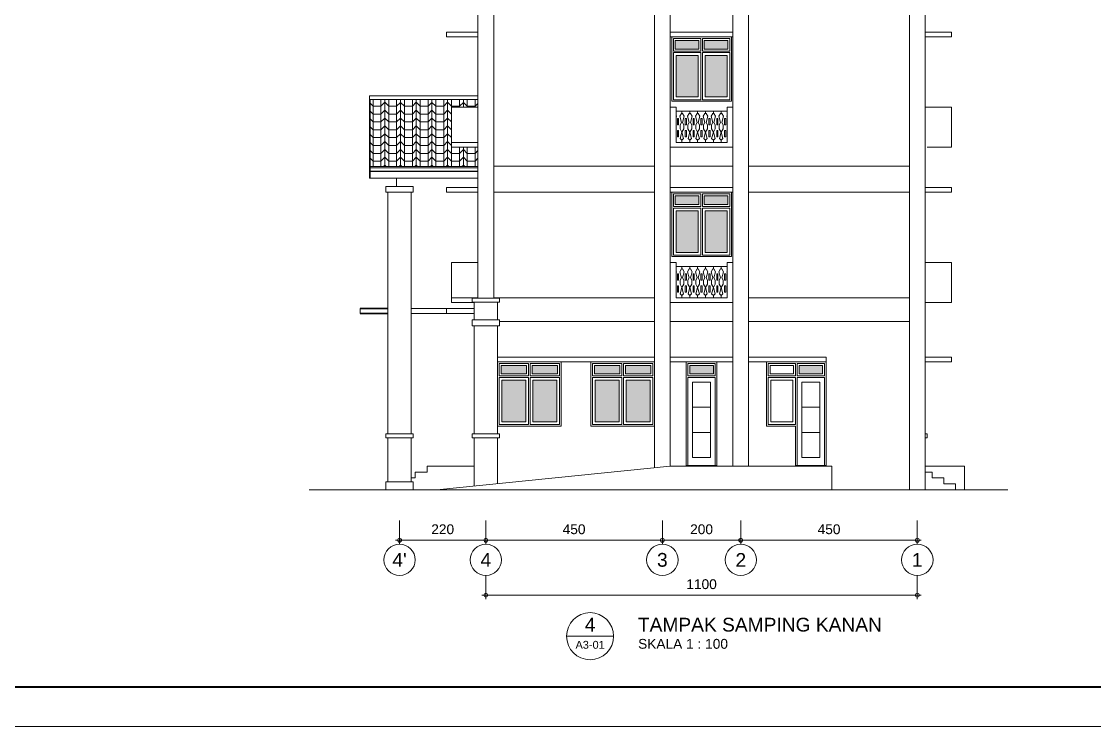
# Model space of a CAD drawing. Header units: millimetres. Extents: x -11 to 1625, y -267 to 180.
# Drawn here: x 1288.37 to 1315.73, y 118 to 135.97 of the extents above; entities that cross this region are included whole.
import ezdxf
from ezdxf.enums import TextEntityAlignment as Align

# ---------------------------------------------------------------- set-up
doc = ezdxf.new("R2010")
doc.units = ezdxf.units.MM
for name, color, linetype, lineweight in [('ars', 11, 'Continuous', 5), ('blk', 1, 'Continuous', 30), ('GRS KOP', 1, 'Continuous', 35), ('kap', 71, 'Continuous', 15), ('kop', 7, 'Continuous', 20), ('kus', 63, 'Continuous', 15), ('lan', 7, 'Continuous', 15), ('not', 7, 'Continuous', 20), ('sol kaca', 9, 'Continuous', 0), ('tem', 5, 'Continuous', 20), ('u', 6, 'Continuous', 20)]:
    doc.layers.add(name, color=color, linetype=linetype, lineweight=lineweight)
doc.styles.add('BARU', font='complex.shx')
doc.styles.add('S', font='SIMPLEX', dxfattribs={"width": 1.1})
doc.styles.get("Standard").update_dxf_attribs({"font": 'ARIALUNI.TTF'})
doc.dimstyles.new('SK100', dxfattribs={"dimtxt": 0.25, "dimasz": 0.1, "dimexe": 0.1, "dimexo": 0, "dimgap": 0.15, "dimtad": 1, "dimdec": 0, "dimlfac": 100, "dimzin": 12, "dimdsep": 46, "dimtxsty": 'Standard', "dimblk": 'BULAT', "dimcen": 0.1, "dimclrd": 256, "dimclre": 256, "dimclrt": 256, "dimadec": 0, "dimazin": 3, "dimtfac": 1, "dimtdec": 0, "dimtofl": 0, "dimtmove": 0, "dimatfit": 3, "dimldrblk": 'BULAT', "dimfxl": 0, "dimtolj": 1, "dimtzin": 0, "dimlwd": -1, "dimlwe": -1, "dimarcsym": 0})

# ---------------------------------------------------------------- blocks, each defined once
blk = doc.blocks.new('BULAT')
for p, q in [((-1, 0), (1, 0)), ((0, -1), (0, 1))]:
    blk.add_line(p, q)
blk.add_circle((0, 0), 0.5)
blk = doc.blocks.new('*D63')
at = {"layer": 'Defpoints', "color": 0, "ltscale": 0.15}
for p in [(1304.713, 123.249), (1306.713, 123.249), (1304.713, 122.749)]:
    blk.add_point(p, dxfattribs=at)
at = {"layer": 'u', "ltscale": 0.15}
for p, q in [((1304.713, 123.249), (1304.713, 122.649)), ((1306.713, 123.249), (1306.713, 122.649)), ((1306.613, 122.749), (1304.813, 122.749))]:
    blk.add_line(p, q, dxfattribs=at)
at = {"layer": 'u', "ltscale": 0.15, "xscale": 0.1, "yscale": 0.1, "zscale": 0.1, "rotation": 180}
blk.add_blockref('BULAT', (1304.713, 122.749), dxfattribs=at)
at = {"layer": 'u', "ltscale": 0.15, "xscale": 0.1, "yscale": 0.1, "zscale": 0.1}
blk.add_blockref('BULAT', (1306.713, 122.749), dxfattribs=at)
at = {"layer": 'u', "ltscale": 0.15, "insert": (1305.713, 123.027), "char_height": 0.25, "attachment_point": 5}
blk.add_mtext('\\A1;200', dxfattribs=at)
blk = doc.blocks.new('*D64')
at = {"layer": 'Defpoints', "color": 0, "ltscale": 0.15}
for p in [(1306.713, 123.249), (1311.213, 123.249), (1306.713, 122.749)]:
    blk.add_point(p, dxfattribs=at)
at = {"layer": 'u', "ltscale": 0.15}
for p, q in [((1306.713, 123.249), (1306.713, 122.649)), ((1311.213, 123.249), (1311.213, 122.649)), ((1311.113, 122.749), (1306.813, 122.749))]:
    blk.add_line(p, q, dxfattribs=at)
at = {"layer": 'u', "ltscale": 0.15, "xscale": 0.1, "yscale": 0.1, "zscale": 0.1, "rotation": 180}
blk.add_blockref('BULAT', (1306.713, 122.749), dxfattribs=at)
at = {"layer": 'u', "ltscale": 0.15, "xscale": 0.1, "yscale": 0.1, "zscale": 0.1}
blk.add_blockref('BULAT', (1311.213, 122.749), dxfattribs=at)
at = {"layer": 'u', "ltscale": 0.15, "insert": (1308.963, 123.027), "char_height": 0.25, "attachment_point": 5}
blk.add_mtext('\\A1;450', dxfattribs=at)
blk = doc.blocks.new('*D65')
at = {"layer": 'Defpoints', "color": 0, "ltscale": 0.15}
for p in [(1300.213, 123.249), (1304.713, 123.249), (1300.213, 122.749)]:
    blk.add_point(p, dxfattribs=at)
at = {"layer": 'u', "ltscale": 0.15}
for p, q in [((1300.213, 123.249), (1300.213, 122.649)), ((1304.713, 123.249), (1304.713, 122.649)), ((1304.613, 122.749), (1300.313, 122.749))]:
    blk.add_line(p, q, dxfattribs=at)
at = {"layer": 'u', "ltscale": 0.15, "xscale": 0.1, "yscale": 0.1, "zscale": 0.1, "rotation": 180}
blk.add_blockref('BULAT', (1300.213, 122.749), dxfattribs=at)
at = {"layer": 'u', "ltscale": 0.15, "xscale": 0.1, "yscale": 0.1, "zscale": 0.1}
blk.add_blockref('BULAT', (1304.713, 122.749), dxfattribs=at)
at = {"layer": 'u', "ltscale": 0.15, "insert": (1302.463, 123.027), "char_height": 0.25, "attachment_point": 5}
blk.add_mtext('\\A1;450', dxfattribs=at)
blk = doc.blocks.new('*D66')
at = {"layer": 'Defpoints', "color": 0, "ltscale": 0.15}
for p in [(1300.213, 121.849), (1311.213, 121.849), (1300.213, 121.349)]:
    blk.add_point(p, dxfattribs=at)
at = {"layer": 'u', "ltscale": 0.15}
for p, q in [((1300.213, 121.849), (1300.213, 121.249)), ((1311.213, 121.849), (1311.213, 121.249)), ((1311.113, 121.349), (1300.313, 121.349))]:
    blk.add_line(p, q, dxfattribs=at)
at = {"layer": 'u', "ltscale": 0.15, "xscale": 0.1, "yscale": 0.1, "zscale": 0.1, "rotation": 180}
blk.add_blockref('BULAT', (1300.213, 121.349), dxfattribs=at)
at = {"layer": 'u', "ltscale": 0.15, "xscale": 0.1, "yscale": 0.1, "zscale": 0.1}
blk.add_blockref('BULAT', (1311.213, 121.349), dxfattribs=at)
at = {"layer": 'u', "ltscale": 0.15, "insert": (1305.713, 121.627), "char_height": 0.25, "attachment_point": 5}
blk.add_mtext('\\A1;1100', dxfattribs=at)
blk = doc.blocks.new('Ndtpd')
blk.add_line((0.747, 0), (-0.747, 0))
blk.add_circle((0, 0), 0.747)
at = {"flags": 4}
for tag, height, p in [('NO', 0.5, (0, 0.148)), ('NOLBR', 0.3, (0, -0.398))]:
    blk.add_attdef(tag, text='', height=height, dxfattribs=at).set_placement(p, align=Align.CENTER)
for tag, p, height in [('NDTPD', (1.516, 0.148), 0.5), ('SKALA', (1.523, -0.398), 0.3)]:
    blk.add_attdef(tag, p, '', height=height, dxfattribs=at)
blk = doc.blocks.new('NAV')
blk.add_circle((0, -0.4), 0.4)
at = {"style": 'S', "width": 0.75, "flags": 4}
blk.add_attdef('AV', text='', height=0.3, dxfattribs=at).set_placement((0, -0.4), align=Align.MIDDLE)
blk = doc.blocks.new('*D67')
at = {"layer": 'Defpoints', "color": 0, "ltscale": 0.15}
for p in [(1298.013, 123.249), (1300.213, 123.249), (1298.013, 122.749)]:
    blk.add_point(p, dxfattribs=at)
at = {"layer": 'u', "ltscale": 0.15}
for p, q in [((1298.013, 123.249), (1298.013, 122.649)), ((1300.213, 123.249), (1300.213, 122.649)), ((1300.113, 122.749), (1298.113, 122.749))]:
    blk.add_line(p, q, dxfattribs=at)
at = {"layer": 'u', "ltscale": 0.15, "xscale": 0.1, "yscale": 0.1, "zscale": 0.1, "rotation": 180}
blk.add_blockref('BULAT', (1298.013, 122.749), dxfattribs=at)
at = {"layer": 'u', "ltscale": 0.15, "xscale": 0.1, "yscale": 0.1, "zscale": 0.1}
blk.add_blockref('BULAT', (1300.213, 122.749), dxfattribs=at)
at = {"layer": 'u', "ltscale": 0.15, "insert": (1299.113, 123.027), "char_height": 0.25, "attachment_point": 5}
blk.add_mtext('\\A1;220', dxfattribs=at)
blk = doc.blocks.new('kop')
at = {"layer": 'GRS KOP'}
blk.add_lwpolyline([(1, 54), (83, 54), (83, 1), (1, 1)], close=True, dxfattribs=at)
at = {"layer": 'kop', "color": 7}
blk.add_line((0, 0), (84, 0), dxfattribs=at)
at = {"layer": 'kop', "style": 'BARU', "flags": 4}
for p, height in [((73.8, 5.4), 0.35), ((80.303, 5.382), 0.25), ((73.8, 4.9), 0.35), ((80.303, 4.882), 0.25), ((73.8, 4.4), 0.35), ((80.303, 4.382), 0.25)]:
    blk.add_attdef('-', p, '', height=height, dxfattribs=at)
at = {"layer": 'kop', "flags": 4}
for tag, p in [('AR-00', (78.057, 2.648)), ('00', (81.238, 2.647))]:
    blk.add_attdef(tag, text='', height=0.35, dxfattribs=at).set_placement(p, align=Align.MIDDLE)

msp = doc.modelspace()

# ---------------------------------------------------------------- hatches: boundary and pattern name
at = {"layer": 'ars'}
h = msp.add_hatch(dxfattribs=at)
h.set_pattern_fill('PLENTONG', color=256, scale=0.1)
h.set_pattern_definition([(90, (1254.3393, 73.21013), (-0.4, 2e-17), []), (90, (1254.4393, 73.21013), (-0.4, 2e-17), []), (90, (1254.5393, 73.21013), (-0.4, 2e-17), []), (45, (1254.33931, 73.21013), (1e-17, 0.2), [0.1414214, -0.4242641]), (135, (1254.53931, 73.21013), (-1e-17, -0.2), [0.1414214, -0.4242641]), (0, (1254.5393, 73.21013), (0, 0.2), [0.2, -0.2])])
h.paths.add_polyline_path([(1299.3382086, 133.7865705), (1300.0132086, 133.7865705), (1300.0132086, 133.9789388), (1297.2632086, 133.9789388), (1297.2632086, 132.2759261), (1300.0132086, 132.2759261), (1300.0132086, 132.7665705), (1299.3382086, 132.7665705)])
at = {"layer": 'sol kaca'}
h = msp.add_hatch(color=256, dxfattribs=at)
h.dxf.hatch_style = 1
h.paths.add_polyline_path([(1306.3632086, 135.1065705), (1306.3632086, 134.0465705), (1305.8032086, 134.0465705), (1305.8032086, 135.1065705)])
h.paths.add_polyline_path([(1306.3832086, 135.4865705), (1306.3832086, 135.2665705), (1305.7832086, 135.2665705), (1305.7832086, 135.4865705)])
h.paths.add_polyline_path([(1305.0432086, 135.2665705), (1305.0432086, 135.4865705), (1305.6432086, 135.4865705), (1305.6432086, 135.2665705)])
h.paths.add_polyline_path([(1305.0632086, 134.0465705), (1305.0632086, 135.1065705), (1305.6232086, 135.1065705), (1305.6232086, 134.0465705)])
h = msp.add_hatch(color=256, dxfattribs=at)
h.dxf.hatch_style = 1
h.paths.add_polyline_path([(1306.3632086, 131.1465705), (1306.3632086, 130.0865705), (1305.8032086, 130.0865705), (1305.8032086, 131.1465705)])
h.paths.add_polyline_path([(1306.3832086, 131.5265705), (1306.3832086, 131.3065705), (1305.7832086, 131.3065705), (1305.7832086, 131.5265705)])
h.paths.add_polyline_path([(1305.0432086, 131.3065705), (1305.0432086, 131.5265705), (1305.6432086, 131.5265705), (1305.6432086, 131.3065705)])
h.paths.add_polyline_path([(1305.0632086, 130.0865705), (1305.0632086, 131.1465705), (1305.6232086, 131.1465705), (1305.6232086, 130.0865705)])
h = msp.add_hatch(color=256, dxfattribs=at)
h.dxf.hatch_style = 1
h.paths.add_polyline_path([(1301.2532086, 127.2065705), (1300.6032086, 127.2065705), (1300.6032086, 126.9865705), (1301.2532086, 126.9865705)])
h.paths.add_polyline_path([(1302.0432086, 127.2065705), (1301.3932086, 127.2065705), (1301.3932086, 126.9865705), (1302.0432086, 126.9865705)])
h.paths.add_polyline_path([(1302.0232086, 126.8265705), (1301.4132086, 126.8265705), (1301.4132086, 125.7665705), (1302.0232086, 125.7665705)])
h.paths.add_polyline_path([(1301.2332086, 126.8265705), (1300.6232086, 126.8265705), (1300.6232086, 125.7665705), (1301.2332086, 125.7665705)])
h = msp.add_hatch(color=256, dxfattribs=at)
h.dxf.hatch_style = 1
h.paths.add_polyline_path([(1303.7732086, 127.2065705), (1304.4232086, 127.2065705), (1304.4232086, 126.9865705), (1303.7732086, 126.9865705)])
h.paths.add_polyline_path([(1302.9832086, 127.2065705), (1303.6332086, 127.2065705), (1303.6332086, 126.9865705), (1302.9832086, 126.9865705)])
h.paths.add_polyline_path([(1303.0032086, 126.8265705), (1303.6132086, 126.8265705), (1303.6132086, 125.7665705), (1303.0032086, 125.7665705)])
h.paths.add_polyline_path([(1303.7932086, 126.8265705), (1304.4032086, 126.8265705), (1304.4032086, 125.7665705), (1303.7932086, 125.7665705)])
h = msp.add_hatch(color=256, dxfattribs=at)
h.dxf.hatch_style = 1
h.paths.add_polyline_path([(1305.4132086, 127.2065705), (1306.0132086, 127.2065705), (1306.0132086, 126.9865705), (1305.4132086, 126.9865705)])
h = msp.add_hatch(color=256, dxfattribs=at)
h.dxf.hatch_style = 1
h.paths.add_polyline_path([(1308.1982086, 127.2065705), (1308.7982086, 127.2065705), (1308.7982086, 126.9865705), (1308.1982086, 126.9865705)])

# ---------------------------------------------------------------- linework, layer by layer
at = {"layer": 'ars'}
for p, q in [((1300.0132086, 132.1495086), (1297.2632086, 132.1495086)), ((1300.0132086, 132.1471304), (1297.2632086, 132.1471304)), ((1300.5632086, 128.9165705), (1299.8632086, 128.9165705)), ((1299.8632086, 128.9165705), (1299.8632086, 128.8165705)), ((1300.5632086, 128.9165705), (1300.5632086, 128.8165705)), ((1300.5632086, 128.8165705), (1299.8632086, 128.8165705))]:
    msp.add_line(p, q, dxfattribs=at)
for points in [[(1305.0632086, 133.6865705), (1305.2132086, 133.6865705), (1305.2132086, 133.6265705), (1305.1982086, 133.6265705), (1305.1562295, 133.5538605), (1305.1982086, 133.3971923), (1305.1632086, 133.3365705), (1305.1632086, 133.2365705), (1305.2132086, 133.149968), (1305.1702256, 132.9895535), (1305.2132086, 132.9465705), (1305.2132086, 132.8865705), (1305.0632086, 132.8865705)], [(1305.0632086, 133.5278141), (1305.0701877, 133.5538605), (1305.0632086, 133.5659487)], [(1306.3632086, 132.8865705), (1306.2132086, 132.8865705), (1306.2132086, 132.9465705), (1306.2561915, 132.9895535), (1306.2132086, 133.149968), (1306.2632086, 133.2365705), (1306.2632086, 133.3365705), (1306.2282086, 133.3971923), (1306.2701877, 133.5538605), (1306.2282086, 133.6265705), (1306.2132086, 133.6265705), (1306.2132086, 133.6865705), (1306.3632086, 133.6865705)], [(1306.3632086, 133.5659487), (1306.3562295, 133.5538605), (1306.3632086, 133.5278141)], [(1305.0632086, 133.2365705), (1305.0632086, 133.3365705)], [(1306.3632086, 133.3365705), (1306.3632086, 133.2365705)], [(1305.0632086, 129.7265705), (1305.2132086, 129.7265705), (1305.2132086, 129.6665705), (1305.1982086, 129.6665705), (1305.1562295, 129.5938605), (1305.1982086, 129.4371923), (1305.1632086, 129.3765705), (1305.1632086, 129.2765705), (1305.2132086, 129.189968), (1305.1702256, 129.0295535), (1305.2132086, 128.9865705), (1305.2132086, 128.9265705), (1305.0632086, 128.9265705)], [(1306.3632086, 128.9265705), (1306.2132086, 128.9265705), (1306.2132086, 128.9865705), (1306.2561915, 129.0295535), (1306.2132086, 129.189968), (1306.2632086, 129.2765705), (1306.2632086, 129.3765705), (1306.2282086, 129.4371923), (1306.2701877, 129.5938605), (1306.2282086, 129.6665705), (1306.2132086, 129.6665705), (1306.2132086, 129.7265705), (1306.3632086, 129.7265705)], [(1305.0632086, 129.5678141), (1305.0701877, 129.5938605), (1305.0632086, 129.6059487)], [(1306.3632086, 129.6059487), (1306.3562295, 129.5938605), (1306.3632086, 129.5678141)], [(1305.0632086, 129.2765705), (1305.0632086, 129.3765705)], [(1306.3632086, 129.3765705), (1306.3632086, 129.2765705)]]:
    msp.add_lwpolyline(points, dxfattribs=at)
for points in [[(1305.2132086, 133.6865705), (1305.4132086, 133.6865705), (1305.4132086, 133.6265705), (1305.3982086, 133.6265705), (1305.3562295, 133.5538605), (1305.3982086, 133.3971923), (1305.3632086, 133.3365705), (1305.3632086, 133.2365705), (1305.4132086, 133.149968), (1305.3702256, 132.9895535), (1305.4132086, 132.9465705), (1305.4132086, 132.8865705), (1305.2132086, 132.8865705), (1305.2132086, 132.9465705), (1305.2561915, 132.9895535), (1305.2132086, 133.149968), (1305.2632086, 133.2365705), (1305.2632086, 133.3365705), (1305.2282086, 133.3971923), (1305.2701877, 133.5538605), (1305.2282086, 133.6265705), (1305.2132086, 133.6265705)], [(1305.4132086, 133.6865705), (1305.6132086, 133.6865705), (1305.6132086, 133.6265705), (1305.5982086, 133.6265705), (1305.5562295, 133.5538605), (1305.5982086, 133.3971923), (1305.5632086, 133.3365705), (1305.5632086, 133.2365705), (1305.6132086, 133.149968), (1305.5702256, 132.9895535), (1305.6132086, 132.9465705), (1305.6132086, 132.8865705), (1305.4132086, 132.8865705), (1305.4132086, 132.9465705), (1305.4561915, 132.9895535), (1305.4132086, 133.149968), (1305.4632086, 133.2365705), (1305.4632086, 133.3365705), (1305.4282086, 133.3971923), (1305.4701877, 133.5538605), (1305.4282086, 133.6265705), (1305.4132086, 133.6265705)], [(1305.6132086, 133.6865705), (1305.8132086, 133.6865705), (1305.8132086, 133.6265705), (1305.7982086, 133.6265705), (1305.7562295, 133.5538605), (1305.7982086, 133.3971923), (1305.7632086, 133.3365705), (1305.7632086, 133.2365705), (1305.8132086, 133.149968), (1305.7702256, 132.9895535), (1305.8132086, 132.9465705), (1305.8132086, 132.8865705), (1305.6132086, 132.8865705), (1305.6132086, 132.9465705), (1305.6561915, 132.9895535), (1305.6132086, 133.149968), (1305.6632086, 133.2365705), (1305.6632086, 133.3365705), (1305.6282086, 133.3971923), (1305.6701877, 133.5538605), (1305.6282086, 133.6265705), (1305.6132086, 133.6265705)], [(1305.8132086, 133.6865705), (1306.0132086, 133.6865705), (1306.0132086, 133.6265705), (1305.9982086, 133.6265705), (1305.9562295, 133.5538605), (1305.9982086, 133.3971923), (1305.9632086, 133.3365705), (1305.9632086, 133.2365705), (1306.0132086, 133.149968), (1305.9702256, 132.9895535), (1306.0132086, 132.9465705), (1306.0132086, 132.8865705), (1305.8132086, 132.8865705), (1305.8132086, 132.9465705), (1305.8561915, 132.9895535), (1305.8132086, 133.149968), (1305.8632086, 133.2365705), (1305.8632086, 133.3365705), (1305.8282086, 133.3971923), (1305.8701877, 133.5538605), (1305.8282086, 133.6265705), (1305.8132086, 133.6265705)], [(1306.0132086, 133.6865705), (1306.2132086, 133.6865705), (1306.2132086, 133.6265705), (1306.1982086, 133.6265705), (1306.1562295, 133.5538605), (1306.1982086, 133.3971923), (1306.1632086, 133.3365705), (1306.1632086, 133.2365705), (1306.2132086, 133.149968), (1306.1702256, 132.9895535), (1306.2132086, 132.9465705), (1306.2132086, 132.8865705), (1306.0132086, 132.8865705), (1306.0132086, 132.9465705), (1306.0561915, 132.9895535), (1306.0132086, 133.149968), (1306.0632086, 133.2365705), (1306.0632086, 133.3365705), (1306.0282086, 133.3971923), (1306.0701877, 133.5538605), (1306.0282086, 133.6265705), (1306.0132086, 133.6265705)], [(1305.1282086, 133.3365705), (1305.0982086, 133.3365705), (1305.0982086, 133.4965705), (1305.1282086, 133.4965705)], [(1305.3282086, 133.3365705), (1305.2982086, 133.3365705), (1305.2982086, 133.4965705), (1305.3282086, 133.4965705)], [(1305.5282086, 133.3365705), (1305.4982086, 133.3365705), (1305.4982086, 133.4965705), (1305.5282086, 133.4965705)], [(1305.7282086, 133.3365705), (1305.6982086, 133.3365705), (1305.6982086, 133.4965705), (1305.7282086, 133.4965705)], [(1305.9282086, 133.3365705), (1305.8982086, 133.3365705), (1305.8982086, 133.4965705), (1305.9282086, 133.4965705)], [(1306.1282086, 133.3365705), (1306.0982086, 133.3365705), (1306.0982086, 133.4965705), (1306.1282086, 133.4965705)], [(1306.3282086, 133.3365705), (1306.2982086, 133.3365705), (1306.2982086, 133.4965705), (1306.3282086, 133.4965705)], [(1305.1282086, 133.0295535), (1305.0982086, 133.0295535), (1305.0982086, 133.1895535), (1305.1282086, 133.1895535)], [(1305.3282086, 133.0295535), (1305.2982086, 133.0295535), (1305.2982086, 133.1895535), (1305.3282086, 133.1895535)], [(1305.5282086, 133.0295535), (1305.4982086, 133.0295535), (1305.4982086, 133.1895535), (1305.5282086, 133.1895535)], [(1305.7282086, 133.0295535), (1305.6982086, 133.0295535), (1305.6982086, 133.1895535), (1305.7282086, 133.1895535)], [(1305.9282086, 133.0295535), (1305.8982086, 133.0295535), (1305.8982086, 133.1895535), (1305.9282086, 133.1895535)], [(1306.1282086, 133.0295535), (1306.0982086, 133.0295535), (1306.0982086, 133.1895535), (1306.1282086, 133.1895535)], [(1306.3282086, 133.0295535), (1306.2982086, 133.0295535), (1306.2982086, 133.1895535), (1306.3282086, 133.1895535)], [(1305.2132086, 129.7265705), (1305.4132086, 129.7265705), (1305.4132086, 129.6665705), (1305.3982086, 129.6665705), (1305.3562295, 129.5938605), (1305.3982086, 129.4371923), (1305.3632086, 129.3765705), (1305.3632086, 129.2765705), (1305.4132086, 129.189968), (1305.3702256, 129.0295535), (1305.4132086, 128.9865705), (1305.4132086, 128.9265705), (1305.2132086, 128.9265705), (1305.2132086, 128.9865705), (1305.2561915, 129.0295535), (1305.2132086, 129.189968), (1305.2632086, 129.2765705), (1305.2632086, 129.3765705), (1305.2282086, 129.4371923), (1305.2701877, 129.5938605), (1305.2282086, 129.6665705), (1305.2132086, 129.6665705)], [(1305.4132086, 129.7265705), (1305.6132086, 129.7265705), (1305.6132086, 129.6665705), (1305.5982086, 129.6665705), (1305.5562295, 129.5938605), (1305.5982086, 129.4371923), (1305.5632086, 129.3765705), (1305.5632086, 129.2765705), (1305.6132086, 129.189968), (1305.5702256, 129.0295535), (1305.6132086, 128.9865705), (1305.6132086, 128.9265705), (1305.4132086, 128.9265705), (1305.4132086, 128.9865705), (1305.4561915, 129.0295535), (1305.4132086, 129.189968), (1305.4632086, 129.2765705), (1305.4632086, 129.3765705), (1305.4282086, 129.4371923), (1305.4701877, 129.5938605), (1305.4282086, 129.6665705), (1305.4132086, 129.6665705)], [(1305.6132086, 129.7265705), (1305.8132086, 129.7265705), (1305.8132086, 129.6665705), (1305.7982086, 129.6665705), (1305.7562295, 129.5938605), (1305.7982086, 129.4371923), (1305.7632086, 129.3765705), (1305.7632086, 129.2765705), (1305.8132086, 129.189968), (1305.7702256, 129.0295535), (1305.8132086, 128.9865705), (1305.8132086, 128.9265705), (1305.6132086, 128.9265705), (1305.6132086, 128.9865705), (1305.6561915, 129.0295535), (1305.6132086, 129.189968), (1305.6632086, 129.2765705), (1305.6632086, 129.3765705), (1305.6282086, 129.4371923), (1305.6701877, 129.5938605), (1305.6282086, 129.6665705), (1305.6132086, 129.6665705)], [(1305.8132086, 129.7265705), (1306.0132086, 129.7265705), (1306.0132086, 129.6665705), (1305.9982086, 129.6665705), (1305.9562295, 129.5938605), (1305.9982086, 129.4371923), (1305.9632086, 129.3765705), (1305.9632086, 129.2765705), (1306.0132086, 129.189968), (1305.9702256, 129.0295535), (1306.0132086, 128.9865705), (1306.0132086, 128.9265705), (1305.8132086, 128.9265705), (1305.8132086, 128.9865705), (1305.8561915, 129.0295535), (1305.8132086, 129.189968), (1305.8632086, 129.2765705), (1305.8632086, 129.3765705), (1305.8282086, 129.4371923), (1305.8701877, 129.5938605), (1305.8282086, 129.6665705), (1305.8132086, 129.6665705)], [(1306.0132086, 129.7265705), (1306.2132086, 129.7265705), (1306.2132086, 129.6665705), (1306.1982086, 129.6665705), (1306.1562295, 129.5938605), (1306.1982086, 129.4371923), (1306.1632086, 129.3765705), (1306.1632086, 129.2765705), (1306.2132086, 129.189968), (1306.1702256, 129.0295535), (1306.2132086, 128.9865705), (1306.2132086, 128.9265705), (1306.0132086, 128.9265705), (1306.0132086, 128.9865705), (1306.0561915, 129.0295535), (1306.0132086, 129.189968), (1306.0632086, 129.2765705), (1306.0632086, 129.3765705), (1306.0282086, 129.4371923), (1306.0701877, 129.5938605), (1306.0282086, 129.6665705), (1306.0132086, 129.6665705)], [(1305.1282086, 129.3765705), (1305.0982086, 129.3765705), (1305.0982086, 129.5365705), (1305.1282086, 129.5365705)], [(1305.3282086, 129.3765705), (1305.2982086, 129.3765705), (1305.2982086, 129.5365705), (1305.3282086, 129.5365705)], [(1305.5282086, 129.3765705), (1305.4982086, 129.3765705), (1305.4982086, 129.5365705), (1305.5282086, 129.5365705)], [(1305.7282086, 129.3765705), (1305.6982086, 129.3765705), (1305.6982086, 129.5365705), (1305.7282086, 129.5365705)], [(1305.9282086, 129.3765705), (1305.8982086, 129.3765705), (1305.8982086, 129.5365705), (1305.9282086, 129.5365705)], [(1306.1282086, 129.3765705), (1306.0982086, 129.3765705), (1306.0982086, 129.5365705), (1306.1282086, 129.5365705)], [(1306.3282086, 129.3765705), (1306.2982086, 129.3765705), (1306.2982086, 129.5365705), (1306.3282086, 129.5365705)], [(1305.1282086, 129.0695535), (1305.0982086, 129.0695535), (1305.0982086, 129.2295535), (1305.1282086, 129.2295535)], [(1305.3282086, 129.0695535), (1305.2982086, 129.0695535), (1305.2982086, 129.2295535), (1305.3282086, 129.2295535)], [(1305.5282086, 129.0695535), (1305.4982086, 129.0695535), (1305.4982086, 129.2295535), (1305.5282086, 129.2295535)], [(1305.7282086, 129.0695535), (1305.6982086, 129.0695535), (1305.6982086, 129.2295535), (1305.7282086, 129.2295535)], [(1305.9282086, 129.0695535), (1305.8982086, 129.0695535), (1305.8982086, 129.2295535), (1305.9282086, 129.2295535)], [(1306.1282086, 129.0695535), (1306.0982086, 129.0695535), (1306.0982086, 129.2295535), (1306.1282086, 129.2295535)], [(1306.3282086, 129.0695535), (1306.2982086, 129.0695535), (1306.2982086, 129.2295535), (1306.3282086, 129.2295535)]]:
    msp.add_lwpolyline(points, close=True, dxfattribs=at)
at = {"layer": 'blk'}
for p, q in [((1297.7132086, 128.6515705), (1297.0132086, 128.6515705)), ((1297.7132086, 128.5315705), (1297.0132086, 128.5315705))]:
    msp.add_line(p, q, dxfattribs=at)
at = {"layer": 'kap'}
for p, q in [((1297.2432086, 134.0789388), (1297.2432086, 131.9745952)), ((1300.0132086, 134.0789388), (1297.2432086, 134.0789388)), ((1300.0132086, 133.9789388), (1297.2432086, 133.9789388)), ((1297.2632086, 133.9789388), (1297.2632086, 131.9745952)), ((1300.0132086, 132.2759261), (1297.2632086, 132.2759261)), ((1300.0132086, 132.2404463), (1297.2632086, 132.2404463)), ((1300.0132086, 132.1579509), (1297.2632086, 132.1579509)), ((1300.0132086, 131.9745952), (1297.2432086, 131.9745952)), ((1305.3232086, 124.6565705), (1306.1032086, 124.6565705)), ((1308.1082086, 124.6565705), (1308.8882086, 124.6565705))]:
    msp.add_line(p, q, dxfattribs=at)
at = {"layer": 'kus'}
for p, q in [((1304.9532086, 133.9365705), (1304.9532086, 135.5765705)), ((1305.7332086, 135.2165705), (1305.7332086, 135.5365705)), ((1305.7332086, 135.5365705), (1306.4332086, 135.5365705)), ((1306.4332086, 135.2165705), (1306.4332086, 135.5365705)), ((1306.4732086, 133.9365705), (1306.4732086, 135.5765705)), ((1305.7332086, 135.2165705), (1306.4332086, 135.2165705)), ((1305.7332086, 133.9765705), (1305.7332086, 135.1765705)), ((1305.7332086, 135.1765705), (1306.4332086, 135.1765705)), ((1306.4332086, 133.9765705), (1306.4332086, 135.1765705)), ((1304.9532086, 133.9365705), (1306.4732086, 133.9365705)), ((1305.7332086, 133.9765705), (1306.4332086, 133.9765705)), ((1304.9532086, 129.9765705), (1304.9532086, 131.6165705)), ((1306.4732086, 129.9765705), (1306.4732086, 131.6165705)), ((1305.7332086, 131.2565705), (1305.7332086, 131.5765705)), ((1305.7332086, 131.5765705), (1306.4332086, 131.5765705)), ((1306.4332086, 131.2565705), (1306.4332086, 131.5765705)), ((1305.7332086, 131.2565705), (1306.4332086, 131.2565705)), ((1305.7332086, 130.0165705), (1305.7332086, 131.2165705)), ((1305.7332086, 131.2165705), (1306.4332086, 131.2165705)), ((1306.4332086, 130.0165705), (1306.4332086, 131.2165705)), ((1304.9532086, 129.9765705), (1306.4732086, 129.9765705)), ((1305.7332086, 130.0165705), (1306.4332086, 130.0165705)), ((1300.5132086, 125.6565705), (1300.5132086, 127.2965705)), ((1301.3432086, 126.9365705), (1301.3432086, 127.2565705)), ((1301.3432086, 127.2565705), (1302.0932086, 127.2565705)), ((1302.0932086, 126.9365705), (1302.0932086, 127.2565705)), ((1302.1332086, 125.6565705), (1302.1332086, 127.2965705)), ((1302.8932086, 125.6565705), (1302.8932086, 127.2965705)), ((1302.9332086, 126.9365705), (1302.9332086, 127.2565705)), ((1303.6832086, 127.2565705), (1302.9332086, 127.2565705)), ((1303.6832086, 126.9365705), (1303.6832086, 127.2565705)), ((1304.5132086, 125.6565705), (1304.5132086, 127.2965705)), ((1305.3232086, 127.2965705), (1305.3232086, 124.6565705)), ((1306.1032086, 127.2965705), (1305.3232086, 127.2965705)), ((1306.1032086, 127.2965705), (1306.1032086, 124.6565705)), ((1307.3682086, 125.6565705), (1307.3682086, 127.2965705)), ((1307.4082086, 126.9365705), (1307.4082086, 127.2565705)), ((1308.1082086, 127.2565705), (1307.4082086, 127.2565705)), ((1308.8882086, 127.2965705), (1308.1082086, 127.2965705)), ((1308.1082086, 126.9365705), (1308.1082086, 127.2565705)), ((1308.8882086, 127.2965705), (1308.8882086, 124.6565705)), ((1301.3432086, 126.9365705), (1302.0932086, 126.9365705)), ((1301.3432086, 125.6965705), (1301.3432086, 126.8965705)), ((1301.3432086, 126.8965705), (1302.0932086, 126.8965705)), ((1302.0932086, 125.6965705), (1302.0932086, 126.8965705)), ((1303.6832086, 126.9365705), (1302.9332086, 126.9365705)), ((1302.9332086, 125.6965705), (1302.9332086, 126.8965705)), ((1303.6832086, 126.8965705), (1302.9332086, 126.8965705)), ((1303.6832086, 125.6965705), (1303.6832086, 126.8965705)), ((1305.3632086, 126.8965705), (1305.3632086, 124.6565705)), ((1306.0632086, 126.8965705), (1305.3632086, 126.8965705)), ((1305.4832086, 126.7765705), (1305.4832086, 124.8565705)), ((1305.9432086, 126.7765705), (1305.4832086, 126.7765705)), ((1305.9432086, 126.7765705), (1305.9432086, 124.8565705)), ((1306.0632086, 126.8965705), (1306.0632086, 124.6565705)), ((1308.1082086, 126.9365705), (1307.4082086, 126.9365705)), ((1307.4082086, 125.6965705), (1307.4082086, 126.8965705)), ((1308.1082086, 126.8965705), (1307.4082086, 126.8965705)), ((1308.1082086, 125.6965705), (1308.1082086, 126.8965705)), ((1308.1482086, 126.8965705), (1308.1482086, 124.6565705)), ((1308.8482086, 126.8965705), (1308.1482086, 126.8965705)), ((1308.2682086, 126.7765705), (1308.2682086, 124.8565705)), ((1308.7282086, 126.7765705), (1308.2682086, 126.7765705)), ((1308.7282086, 126.7765705), (1308.7282086, 124.8565705)), ((1308.8482086, 126.8965705), (1308.8482086, 124.6565705)), ((1305.9432086, 126.1365705), (1305.4832086, 126.1365705)), ((1308.7282086, 126.1365705), (1308.2682086, 126.1365705)), ((1300.5132086, 125.6565705), (1302.1332086, 125.6565705)), ((1301.3432086, 125.6965705), (1302.0932086, 125.6965705)), ((1304.5132086, 125.6565705), (1302.8932086, 125.6565705)), ((1303.6832086, 125.6965705), (1302.9332086, 125.6965705)), ((1307.3682086, 125.6565705), (1308.1082086, 125.6565705)), ((1308.1082086, 125.6965705), (1307.4082086, 125.6965705)), ((1308.1082086, 125.6565705), (1308.1082086, 124.6565705)), ((1305.9432086, 125.4965705), (1305.4832086, 125.4965705)), ((1308.7282086, 125.4965705), (1308.2682086, 125.4965705)), ((1305.9432086, 124.8565705), (1305.4832086, 124.8565705)), ((1308.7282086, 124.8565705), (1308.2682086, 124.8565705))]:
    msp.add_line(p, q, dxfattribs=at)
for points in [[(1304.9932086, 135.5365705), (1304.9932086, 135.2165705), (1305.6932086, 135.2165705), (1305.6932086, 135.5365705)], [(1305.0432086, 135.4865705), (1305.0432086, 135.2665705), (1305.6432086, 135.2665705), (1305.6432086, 135.4865705)], [(1305.7832086, 135.4865705), (1305.7832086, 135.2665705), (1306.3832086, 135.2665705), (1306.3832086, 135.4865705)], [(1304.9932086, 135.1765705), (1304.9932086, 133.9765705), (1305.6932086, 133.9765705), (1305.6932086, 135.1765705)], [(1305.0632086, 135.1065705), (1305.0632086, 134.0465705), (1305.6232086, 134.0465705), (1305.6232086, 135.1065705)], [(1305.8032086, 135.1065705), (1305.8032086, 134.0465705), (1306.3632086, 134.0465705), (1306.3632086, 135.1065705)], [(1304.9932086, 131.5765705), (1304.9932086, 131.2565705), (1305.6932086, 131.2565705), (1305.6932086, 131.5765705)], [(1305.0432086, 131.5265705), (1305.0432086, 131.3065705), (1305.6432086, 131.3065705), (1305.6432086, 131.5265705)], [(1305.7832086, 131.5265705), (1305.7832086, 131.3065705), (1306.3832086, 131.3065705), (1306.3832086, 131.5265705)], [(1304.9932086, 131.2165705), (1304.9932086, 130.0165705), (1305.6932086, 130.0165705), (1305.6932086, 131.2165705)], [(1305.0632086, 131.1465705), (1305.0632086, 130.0865705), (1305.6232086, 130.0865705), (1305.6232086, 131.1465705)], [(1305.8032086, 131.1465705), (1305.8032086, 130.0865705), (1306.3632086, 130.0865705), (1306.3632086, 131.1465705)], [(1300.5532086, 127.2565705), (1300.5532086, 126.9365705), (1301.3032086, 126.9365705), (1301.3032086, 127.2565705)], [(1304.4732086, 127.2565705), (1304.4732086, 126.9365705), (1303.7232086, 126.9365705), (1303.7232086, 127.2565705)], [(1306.0632086, 127.2565705), (1306.0632086, 126.9365705), (1305.3632086, 126.9365705), (1305.3632086, 127.2565705)], [(1308.8482086, 127.2565705), (1308.8482086, 126.9365705), (1308.1482086, 126.9365705), (1308.1482086, 127.2565705)], [(1300.6032086, 127.2065705), (1300.6032086, 126.9865705), (1301.2532086, 126.9865705), (1301.2532086, 127.2065705)], [(1301.3932086, 127.2065705), (1301.3932086, 126.9865705), (1302.0432086, 126.9865705), (1302.0432086, 127.2065705)], [(1303.6332086, 127.2065705), (1303.6332086, 126.9865705), (1302.9832086, 126.9865705), (1302.9832086, 127.2065705)], [(1304.4232086, 127.2065705), (1304.4232086, 126.9865705), (1303.7732086, 126.9865705), (1303.7732086, 127.2065705)], [(1306.0132086, 127.2065705), (1306.0132086, 126.9865705), (1305.4132086, 126.9865705), (1305.4132086, 127.2065705)], [(1308.0582086, 127.2065705), (1308.0582086, 126.9865705), (1307.4582086, 126.9865705), (1307.4582086, 127.2065705)], [(1308.7982086, 127.2065705), (1308.7982086, 126.9865705), (1308.1982086, 126.9865705), (1308.1982086, 127.2065705)], [(1300.5532086, 126.8965705), (1300.5532086, 125.6965705), (1301.3032086, 125.6965705), (1301.3032086, 126.8965705)], [(1300.6232086, 126.8265705), (1300.6232086, 125.7665705), (1301.2332086, 125.7665705), (1301.2332086, 126.8265705)], [(1301.4132086, 126.8265705), (1301.4132086, 125.7665705), (1302.0232086, 125.7665705), (1302.0232086, 126.8265705)], [(1303.6132086, 126.8265705), (1303.6132086, 125.7665705), (1303.0032086, 125.7665705), (1303.0032086, 126.8265705)], [(1304.4732086, 126.8965705), (1304.4732086, 125.6965705), (1303.7232086, 125.6965705), (1303.7232086, 126.8965705)], [(1304.4032086, 126.8265705), (1304.4032086, 125.7665705), (1303.7932086, 125.7665705), (1303.7932086, 126.8265705)], [(1308.0382086, 126.8265705), (1308.0382086, 125.7665705), (1307.4782086, 125.7665705), (1307.4782086, 126.8265705)]]:
    msp.add_lwpolyline(points, close=True, dxfattribs=at)
at = {"layer": 'lan'}
for p, q in [((1299.2132086, 135.5765705), (1299.2132086, 135.6965705)), ((1299.2132086, 135.6965705), (1300.0132086, 135.6965705)), ((1306.5132086, 135.6965705), (1304.9132086, 135.6965705)), ((1312.0882086, 135.6965705), (1311.4132086, 135.6965705)), ((1300.0132086, 135.5765705), (1299.2132086, 135.5765705)), ((1306.5132086, 135.5765705), (1304.9132086, 135.5765705)), ((1312.0882086, 135.5765705), (1311.4132086, 135.5765705)), ((1300.0132086, 133.7865705), (1299.3382086, 133.7865705)), ((1299.3382086, 133.7865705), (1299.3382086, 132.7665705)), ((1311.4132086, 133.7865705), (1312.0882086, 133.7865705)), ((1312.0882086, 133.7865705), (1312.0882086, 132.7665705)), ((1300.0132086, 132.8865705), (1299.3382086, 132.8865705)), ((1300.0132086, 132.7665705), (1299.3382086, 132.7665705)), ((1311.4632086, 132.7665705), (1312.0882086, 132.7665705)), ((1300.4132086, 132.2865705), (1304.5132086, 132.2865705)), ((1304.9132086, 132.2865705), (1306.5132086, 132.2865705)), ((1306.9132086, 132.2865705), (1311.0132086, 132.2865705)), ((1297.6632086, 131.7665705), (1297.6632086, 131.6165705)), ((1297.6632086, 131.7665705), (1298.3632086, 131.7665705)), ((1297.6632086, 131.6165705), (1298.3632086, 131.6165705)), ((1298.3632086, 131.7665705), (1298.3632086, 131.6165705)), ((1299.2132086, 131.6165705), (1299.2132086, 131.7365705)), ((1299.2132086, 131.7365705), (1300.0132086, 131.7365705)), ((1300.0132086, 131.6165705), (1299.2132086, 131.6165705)), ((1300.4132086, 131.6165705), (1304.5132086, 131.6165705)), ((1306.5132086, 131.7365705), (1304.9132086, 131.7365705)), ((1306.5132086, 131.6165705), (1304.9132086, 131.6165705)), ((1306.9132086, 131.6165705), (1311.0132086, 131.6165705)), ((1312.0882086, 131.7365705), (1311.4132086, 131.7365705)), ((1312.0882086, 131.6165705), (1311.4132086, 131.6165705)), ((1300.0132086, 129.8265705), (1299.3382086, 129.8265705)), ((1299.3382086, 129.8265705), (1299.3382086, 128.8065705)), ((1311.4132086, 129.8265705), (1312.0882086, 129.8265705)), ((1312.0882086, 129.8265705), (1312.0882086, 128.8065705)), ((1300.0132086, 128.9265705), (1299.3382086, 128.9265705)), ((1300.4132086, 128.9265705), (1304.5132086, 128.9265705)), ((1306.9132086, 128.9265705), (1311.0132086, 128.9265705)), ((1297.0132086, 128.6515705), (1297.0132086, 128.5315705)), ((1297.7132086, 128.6515705), (1297.0132086, 128.6515705)), ((1299.9132086, 128.6515705), (1298.3132086, 128.6515705)), ((1299.2132086, 128.5315705), (1299.2132086, 128.6515705)), ((1299.9132086, 128.8065705), (1299.3382086, 128.8065705)), ((1311.4132086, 128.8065705), (1312.0882086, 128.8065705)), ((1297.7132086, 128.5315705), (1297.0132086, 128.5315705)), ((1299.9132086, 128.5315705), (1298.3132086, 128.5315705)), ((1300.5632086, 128.3265705), (1304.5132086, 128.3265705)), ((1304.9132086, 128.3265705), (1306.5132086, 128.3265705)), ((1304.9132086, 128.3265705), (1306.5132086, 128.3265705)), ((1306.9132086, 128.3265705), (1311.0132086, 128.3265705)), ((1300.5132086, 127.4165705), (1304.5132086, 127.4165705)), ((1300.5132086, 127.2965705), (1304.5132086, 127.2965705)), ((1306.5132086, 127.4165705), (1304.9132086, 127.4165705)), ((1306.5132086, 127.2965705), (1304.9132086, 127.2965705)), ((1308.8882086, 127.4165705), (1306.9132086, 127.4165705)), ((1308.8882086, 127.2965705), (1306.9132086, 127.2965705)), ((1308.8882086, 127.4165705), (1307.8132086, 127.4165705)), ((1308.8882086, 127.2965705), (1308.8882086, 127.4165705)), ((1312.0882086, 127.4165705), (1311.4132086, 127.4165705)), ((1312.0882086, 127.2965705), (1311.4132086, 127.2965705)), ((1311.4632086, 125.4565705), (1311.4132086, 125.4565705)), ((1311.4632086, 125.3565705), (1311.4132086, 125.3565705)), ((1311.4632086, 125.4565705), (1311.4632086, 125.3565705)), ((1298.4132086, 124.4865705), (1298.4132086, 124.3365705)), ((1298.7132086, 124.4865705), (1298.4132086, 124.4865705)), ((1299.9132086, 124.6365705), (1298.7132086, 124.6365705)), ((1298.7132086, 124.6365705), (1298.7132086, 124.4865705)), ((1298.9632086, 124.0365705), (1304.9132086, 124.6365705)), ((1304.9132086, 124.6365705), (1309.0382086, 124.6365705)), ((1309.0382086, 124.6365705), (1309.0382086, 124.0365705)), ((1311.4132086, 124.6365705), (1312.4132086, 124.6365705)), ((1311.4132086, 124.4865705), (1311.5882086, 124.4865705)), ((1311.5882086, 124.4865705), (1311.5882086, 124.3365705)), ((1298.4132086, 124.3365705), (1298.3132086, 124.3365705)), ((1311.5882086, 124.3365705), (1311.8882086, 124.3365705)), ((1311.8882086, 124.3365705), (1311.8882086, 124.1865705)), ((1313.5182165, 124.0365705), (1295.7082007, 124.0365705)), ((1311.8882086, 124.1865705), (1312.1882086, 124.1865705)), ((1312.1882086, 124.1865705), (1312.1882086, 124.0365705))]:
    msp.add_line(p, q, dxfattribs=at)
at = {"layer": 'sol kaca'}
for p, q in [((1312.0882086, 135.6965705), (1312.0882086, 135.5765705)), ((1312.0882086, 131.7365705), (1312.0882086, 131.6165705)), ((1312.0882086, 127.4165705), (1312.0882086, 127.2965705)), ((1312.4132086, 124.6365705), (1312.4132086, 124.0365705))]:
    msp.add_line(p, q, dxfattribs=at)
at = {"layer": 'tem'}
for p, q in [((1300.0132086, 140.6403478), (1300.0132086, 128.9165705)), ((1300.4132086, 140.6403478), (1300.4132086, 128.9165705)), ((1304.5132086, 140.6403478), (1304.5132086, 124.5962344)), ((1304.9132086, 140.6403478), (1304.9132086, 124.6365705)), ((1306.5132086, 140.6403478), (1306.5132086, 124.6365705)), ((1306.9132086, 140.6403478), (1306.9132086, 124.6365705)), ((1311.0132086, 140.6403478), (1311.0132086, 124.0365705)), ((1311.4132086, 140.6403478), (1311.4132086, 124.0365705)), ((1304.9132086, 133.7865705), (1305.0632086, 133.7865705)), ((1305.0632086, 133.7865705), (1305.0632086, 132.8865705)), ((1306.3632086, 133.7865705), (1306.3632086, 132.8865705)), ((1306.5132086, 133.7865705), (1306.3632086, 133.7865705)), ((1304.9132086, 132.7665705), (1306.5132086, 132.7665705)), ((1305.0632086, 132.8865705), (1306.3632086, 132.8865705)), ((1297.9382086, 131.9745952), (1297.9382086, 131.7665705)), ((1297.7132086, 131.6165705), (1297.7132086, 125.4565705)), ((1298.3132086, 131.6165705), (1298.3132086, 125.4565705)), ((1304.9132086, 129.8265705), (1305.0632086, 129.8265705)), ((1305.0632086, 129.8265705), (1305.0632086, 128.9265705)), ((1306.3632086, 129.8265705), (1306.3632086, 128.9265705)), ((1306.5132086, 129.8265705), (1306.3632086, 129.8265705)), ((1305.0632086, 128.9265705), (1306.3632086, 128.9265705)), ((1299.9132086, 128.8165705), (1299.9132086, 128.3665705)), ((1300.5132086, 128.8165705), (1300.5132086, 128.3665705)), ((1304.9132086, 128.8065705), (1306.5132086, 128.8065705)), ((1299.8632086, 128.3665705), (1299.8632086, 128.2165705)), ((1300.5632086, 128.3665705), (1299.8632086, 128.3665705)), ((1300.5632086, 128.3665705), (1300.5632086, 128.2165705)), ((1300.5632086, 128.2165705), (1299.8632086, 128.2165705)), ((1299.9132086, 128.2165705), (1299.9132086, 125.4565705)), ((1300.5132086, 128.2165705), (1300.5132086, 125.4565705)), ((1297.6632086, 125.4565705), (1297.6632086, 125.3565705)), ((1298.3632086, 125.4565705), (1297.6632086, 125.4565705)), ((1298.3632086, 125.3565705), (1297.6632086, 125.3565705)), ((1297.7132086, 125.3565705), (1297.7132086, 124.2365705)), ((1298.3132086, 125.3565705), (1298.3132086, 124.2365705)), ((1298.3632086, 125.4565705), (1298.3632086, 125.3565705)), ((1299.8632086, 125.4565705), (1299.8632086, 125.3565705)), ((1300.5632086, 125.4565705), (1299.8632086, 125.4565705)), ((1300.5632086, 125.3565705), (1299.8632086, 125.3565705)), ((1299.9132086, 125.3565705), (1299.9132086, 124.1323688)), ((1300.5132086, 125.3565705), (1300.5132086, 124.192873)), ((1300.5632086, 125.4565705), (1300.5632086, 125.3565705)), ((1297.6632086, 124.2365705), (1297.6632086, 124.0365705)), ((1298.3632086, 124.2365705), (1297.6632086, 124.2365705)), ((1298.3632086, 124.2365705), (1298.3632086, 124.0365705))]:
    msp.add_line(p, q, dxfattribs=at)

# ---------------------------------------------------------------- block references
at = {"layer": 'kop'}
msp.add_blockref('kop', (1247.214162, 118), dxfattribs=at)
at = {"layer": 'not'}
ref = msp.add_blockref('NAV', (1298.0132086, 122.648782), dxfattribs=dict(at, xscale=-1))
ref.add_attrib('AV', "4'", dxfattribs={"layer": '0', "height": 0.35, "flags": 4}).set_placement((1298.0132086, 122.248782), align=Align.MIDDLE)
ref = msp.add_blockref('NAV', (1300.2132086, 122.648782), dxfattribs=dict(at, xscale=-1))
ref.add_attrib('AV', '4', dxfattribs={"layer": '0', "height": 0.35, "flags": 4}).set_placement((1300.2132086, 122.248782), align=Align.MIDDLE)
ref = msp.add_blockref('NAV', (1304.7132086, 122.648782), dxfattribs=dict(at, xscale=-1))
ref.add_attrib('AV', '3', dxfattribs={"layer": '0', "height": 0.35, "flags": 4}).set_placement((1304.7132086, 122.248782), align=Align.MIDDLE)
ref = msp.add_blockref('NAV', (1306.7132086, 122.648782), dxfattribs=dict(at, xscale=-1))
ref.add_attrib('AV', '2', dxfattribs={"layer": '0', "height": 0.35, "flags": 4}).set_placement((1306.7132086, 122.248782), align=Align.MIDDLE)
ref = msp.add_blockref('NAV', (1311.2132086, 122.648782), dxfattribs=dict(at, xscale=-1))
ref.add_attrib('AV', '1', dxfattribs={"layer": '0', "height": 0.35, "flags": 4}).set_placement((1311.2132086, 122.248782), align=Align.MIDDLE)
ref = msp.add_blockref('Ndtpd', (1302.871873, 120.3028022), dxfattribs=dict(at, xscale=0.803212851405533, yscale=0.803212851405533, zscale=0.803212851405533))
ref.add_attrib('NO', '4', dxfattribs={"layer": '0', "height": 0.35, "flags": 4}).set_placement((1302.8715459, 120.421328), align=Align.CENTER)
ref.add_attrib('NDTPD', 'TAMPAK SAMPING KANAN', (1304.0895577, 120.421328), dxfattribs={"layer": '0', "height": 0.35, "flags": 4})
ref.add_attrib('NOLBR', 'A3-01', dxfattribs={"layer": '0', "height": 0.2, "flags": 4}).set_placement((1302.8715459, 119.9828323), align=Align.CENTER)
ref.add_attrib('SKALA', 'SKALA 1 : 100', (1304.0953577, 119.9828323), dxfattribs={"layer": '0', "height": 0.25, "flags": 4})

# ---------------------------------------------------------------- dimensions: what is measured, and where the dimension line sits
at = {"layer": 'u', "ltscale": 0.15}
for base, p1, p2, picture, middle in [((1298.0132086, 122.748782), (1300.2132086, 123.248782), (1298.0132086, 123.248782), '*D67', (1299.1132086, 122.748782)), ((1300.2132086, 122.748782), (1304.7132086, 123.248782), (1300.2132086, 123.248782), '*D65', (1302.4632086, 122.748782)), ((1304.7132086, 122.748782), (1306.7132086, 123.248782), (1304.7132086, 123.248782), '*D63', (1305.7132086, 122.748782)), ((1306.7132086, 122.748782), (1311.2132086, 123.248782), (1306.7132086, 123.248782), '*D64', (1308.9632086, 122.748782)), ((1300.2132086, 121.348782), (1311.2132086, 121.848782), (1300.2132086, 121.848782), '*D66', (1305.7132086, 121.348782))]:
    dim = msp.add_linear_dim(base=base, p1=p1, p2=p2, angle=180, dimstyle='SK100', dxfattribs=at)
    dim.commit()
    dim.dimension.update_dxf_attribs({"geometry": picture, "text_midpoint": middle, "dimtype": 160})

doc.saveas('drawing.dxf')
